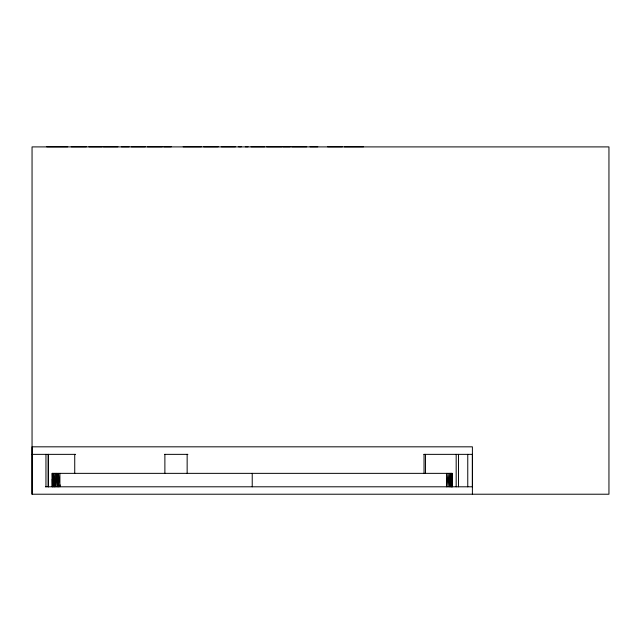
<?xml version="1.0" encoding="UTF-8"?>
<svg xmlns="http://www.w3.org/2000/svg" width="641" height="641" viewBox="0 0 641 641"><rect width="100%" height="100%" fill="white"/><g stroke="black" fill="none" stroke-linecap="round" stroke-linejoin="round"><path stroke-width="0.96" d="M32.05 494.219L32.05 146.901L608.95 146.901L608.95 494.219L32.05 494.219L32.05 446.825L472.393 446.825L472.393 486.799L45.407 486.799M425.488 473.354L425.488 454.357M52.242 479.115L52.193 486.799L52.193 473.354L452.274 473.354L452.274 486.799L452.073 473.354L452.073 486.799L451.496 473.354L451.496 486.799L451.216 473.354L451.216 486.799L450.575 473.354L449.373 486.799L449.373 473.354L447.979 486.799L447.979 473.354L446.473 486.799L446.473 473.354M52.193 473.354L52.514 486.799L52.514 473.354L53.195 486.799L53.195 473.354L54.213 486.799L55.479 473.354L55.479 486.799L56.921 473.354L57.89 486.799L58.427 473.354L58.427 486.799L59.909 473.354L59.909 486.799L60.102 484.876M46.769 146.781L67.794 146.781M71.207 146.781L86.335 146.781M88.907 146.781L102.159 146.781M103.353 146.781L117.96 146.781M121.333 146.781L129.113 146.781M131.237 146.781L145.315 146.781M147.358 146.781L162.261 146.781M163.832 146.781L171.267 146.781M183.166 146.781L201.386 146.781M203.638 146.781L218.236 146.781M221.329 146.781L235.407 146.781M238.62 146.781L241.312 146.781M245.343 146.781L248.075 146.781M251.048 146.781L264.733 146.781M266.68 146.781L281.8 146.781M282.801 146.781L290.237 146.781M291.839 146.781L306.743 146.781M310.012 146.781L317.792 146.781M327.599 146.781L342.382 146.781M344.273 146.781L363.535 146.781M32.05 454.357L75.582 454.357M164.553 454.357L187.893 454.357M423.909 454.357L472.393 454.357L472.393 494.219M467.762 454.357L467.762 486.799M458.491 454.357L458.491 486.799M456.176 454.357L456.176 486.799M450.575 473.354L450.575 486.799M424.038 454.357L424.038 473.354M252.225 473.354L252.225 486.799M187.148 454.357L187.148 473.354M164.881 454.357L164.881 473.354M74.733 454.357L74.733 473.354M56.921 473.354L56.921 486.799M54.213 473.354L54.213 486.799M45.952 454.357L45.952 486.799M48.275 454.357L48.275 486.799L48.275 454.357"/></g></svg>
